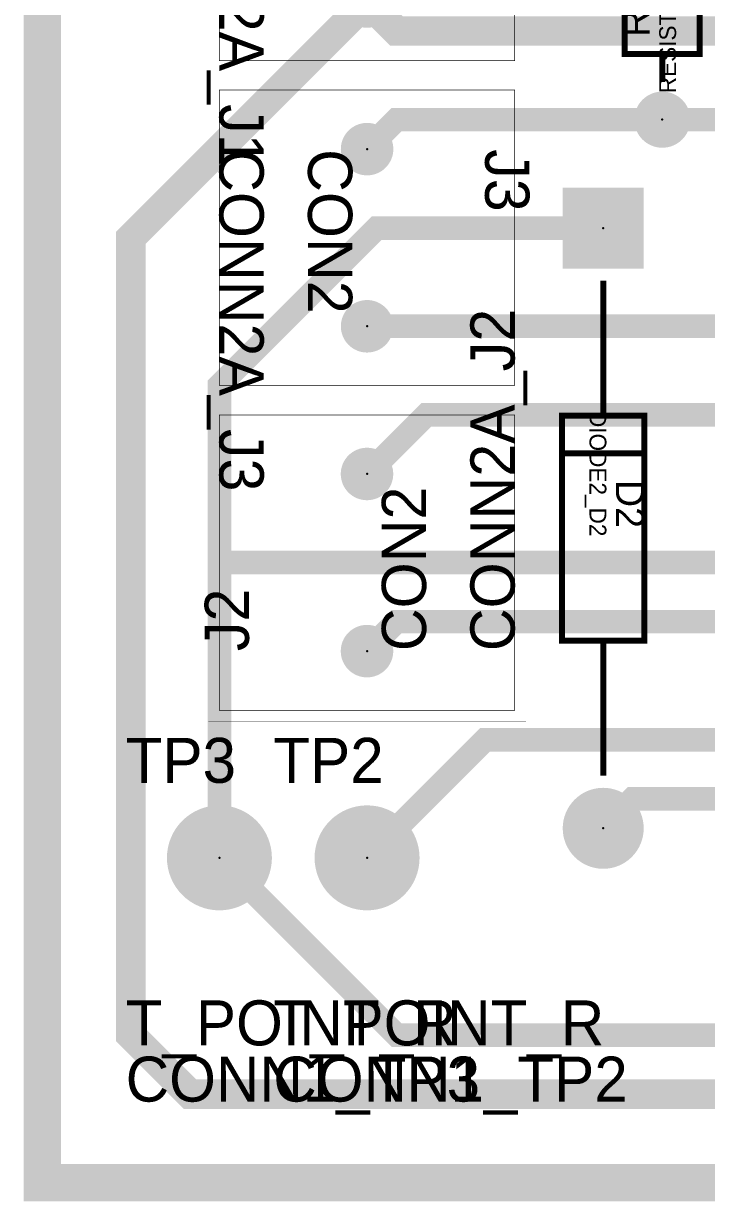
# Model space of a CAD drawing. Extents: x -2.66 to 3.73, y -1.66 to 7.98.
# Drawn here: x -2.663 to -1.752, y 4.424 to 5.994 of the extents above; entities that cross this region are included whole.
import ezdxf

# ---------------------------------------------------------------- set-up
doc = ezdxf.new("R2010")
doc.units = 0
doc.header["$MEASUREMENT"] = 0
doc.layers.get('0').update_dxf_attribs({"color": 1, "linetype": 'CONTINUOUS'})
for name, color, linetype in [('ASYBOT', 7, 'CONTINUOUS'), ('ASYTOP', 6, 'CONTINUOUS'), ('BOARD_OUTLINE', 7, 'CONTINUOUS'), ('BOTTOM', 3, 'CONTINUOUS'), ('COMPONENTS_TOP', 1, 'CONTINUOUS'), ('DRILL', 1, 'CONTINUOUS'), ('DRLDWG', 8, 'CONTINUOUS'), ('GND', 4, 'CONTINUOUS'), ('INNER1', 8, 'CONTINUOUS'), ('INNER10', 1, 'CONTINUOUS'), ('INNER11', 2, 'CONTINUOUS'), ('INNER12', 3, 'CONTINUOUS'), ('INNER2', 1, 'CONTINUOUS'), ('INNER3', 2, 'CONTINUOUS'), ('INNER4', 3, 'CONTINUOUS'), ('INNER5', 4, 'CONTINUOUS'), ('INNER6', 5, 'CONTINUOUS'), ('INNER7', 6, 'CONTINUOUS'), ('INNER8', 7, 'CONTINUOUS'), ('INNER9', 8, 'CONTINUOUS'), ('OBS_ASYTOP', 6, 'CONTINUOUS'), ('OBS_DRILL', 1, 'CONTINUOUS'), ('OBS_GLOBAL_LAYER', 1, 'CONTINUOUS'), ('OBS_SSTOP', 4, 'CONTINUOUS'), ('OBS_TOP', 2, 'CONTINUOUS'), ('PADSTACKS', 1, 'CONTINUOUS'), ('POWER', 7, 'CONTINUOUS'), ('SMBOT', 1, 'CONTINUOUS'), ('SMTOP', 8, 'CONTINUOUS'), ('SSTOP', 4, 'CONTINUOUS'), ('TOP', 2, 'CONTINUOUS')]:
    doc.layers.add(name, color=color, linetype=linetype)

# ---------------------------------------------------------------- blocks, each defined once
blk = doc.blocks.new('PADSTACK_TM_DIODE_LLB_PAD26')
blk.add_point((0, 0))
at = {"layer": 'ASYBOT', "const_width": 0.044}
blk.add_lwpolyline([(-0.022, 0, 1), (0.022, 0, 1)], format="xyb", close=True, dxfattribs=at)
at = {"layer": 'ASYTOP', "const_width": 0.044}
blk.add_lwpolyline([(-0.022, 0, 1), (0.022, 0, 1)], format="xyb", close=True, dxfattribs=at)
at = {"layer": 'BOTTOM', "const_width": 0.044}
blk.add_lwpolyline([(-0.022, 0, 1), (0.022, 0, 1)], format="xyb", close=True, dxfattribs=at)
at = {"layer": 'DRILL', "const_width": 0.0335}
blk.add_lwpolyline([(-0.0168, 0, 1), (0.0168, 0, 1)], format="xyb", close=True, dxfattribs=at)
at = {"layer": 'DRLDWG', "const_width": 0.0335}
blk.add_lwpolyline([(-0.0168, 0, 1), (0.0168, 0, 1)], format="xyb", close=True, dxfattribs=at)
at = {"layer": 'GND', "const_width": 0.054}
blk.add_lwpolyline([(-0.027, 0, 1), (0.027, 0, 1)], format="xyb", close=True, dxfattribs=at)
at = {"layer": 'INNER1', "const_width": 0.044}
blk.add_lwpolyline([(-0.022, 0, 1), (0.022, 0, 1)], format="xyb", close=True, dxfattribs=at)
at = {"layer": 'INNER10', "const_width": 0.044}
blk.add_lwpolyline([(-0.022, 0, 1), (0.022, 0, 1)], format="xyb", close=True, dxfattribs=at)
at = {"layer": 'INNER11', "const_width": 0.044}
blk.add_lwpolyline([(-0.022, 0, 1), (0.022, 0, 1)], format="xyb", close=True, dxfattribs=at)
at = {"layer": 'INNER12', "const_width": 0.044}
blk.add_lwpolyline([(-0.022, 0, 1), (0.022, 0, 1)], format="xyb", close=True, dxfattribs=at)
at = {"layer": 'INNER2', "const_width": 0.044}
blk.add_lwpolyline([(-0.022, 0, 1), (0.022, 0, 1)], format="xyb", close=True, dxfattribs=at)
at = {"layer": 'INNER3', "const_width": 0.044}
blk.add_lwpolyline([(-0.022, 0, 1), (0.022, 0, 1)], format="xyb", close=True, dxfattribs=at)
at = {"layer": 'INNER4', "const_width": 0.044}
blk.add_lwpolyline([(-0.022, 0, 1), (0.022, 0, 1)], format="xyb", close=True, dxfattribs=at)
at = {"layer": 'INNER5', "const_width": 0.044}
blk.add_lwpolyline([(-0.022, 0, 1), (0.022, 0, 1)], format="xyb", close=True, dxfattribs=at)
at = {"layer": 'INNER6', "const_width": 0.044}
blk.add_lwpolyline([(-0.022, 0, 1), (0.022, 0, 1)], format="xyb", close=True, dxfattribs=at)
at = {"layer": 'INNER7', "const_width": 0.044}
blk.add_lwpolyline([(-0.022, 0, 1), (0.022, 0, 1)], format="xyb", close=True, dxfattribs=at)
at = {"layer": 'INNER8', "const_width": 0.044}
blk.add_lwpolyline([(-0.022, 0, 1), (0.022, 0, 1)], format="xyb", close=True, dxfattribs=at)
at = {"layer": 'INNER9', "const_width": 0.044}
blk.add_lwpolyline([(-0.022, 0, 1), (0.022, 0, 1)], format="xyb", close=True, dxfattribs=at)
at = {"layer": 'POWER', "const_width": 0.054}
blk.add_lwpolyline([(-0.027, 0, 1), (0.027, 0, 1)], format="xyb", close=True, dxfattribs=at)
at = {"layer": 'SMBOT', "const_width": 0.044}
blk.add_lwpolyline([(-0.022, 0, 1), (0.022, 0, 1)], format="xyb", close=True, dxfattribs=at)
at = {"layer": 'SMTOP', "const_width": 0.044}
blk.add_lwpolyline([(-0.022, 0, 1), (0.022, 0, 1)], format="xyb", close=True, dxfattribs=at)
at = {"layer": 'TOP', "const_width": 0.044}
blk.add_lwpolyline([(-0.022, 0, 1), (0.022, 0, 1)], format="xyb", close=True, dxfattribs=at)
blk = doc.blocks.new('PADSTACK_TM_DIODE_LLB_PAD25')
blk.add_point((0, 0))
at = {"layer": 'ASYBOT', "const_width": 0.088}
blk.add_lwpolyline([(-0.044, 0), (0.044, 0)], dxfattribs=at)
at = {"layer": 'ASYTOP', "const_width": 0.088}
blk.add_lwpolyline([(-0.044, 0), (0.044, 0)], dxfattribs=at)
at = {"layer": 'BOTTOM', "const_width": 0.088}
blk.add_lwpolyline([(-0.044, 0), (0.044, 0)], dxfattribs=at)
at = {"layer": 'DRILL', "const_width": 0.0335}
blk.add_lwpolyline([(-0.0168, 0, 1), (0.0168, 0, 1)], format="xyb", close=True, dxfattribs=at)
at = {"layer": 'DRLDWG', "const_width": 0.0335}
blk.add_lwpolyline([(-0.0168, 0, 1), (0.0168, 0, 1)], format="xyb", close=True, dxfattribs=at)
at = {"layer": 'GND', "const_width": 0.108}
blk.add_lwpolyline([(-0.054, 0), (0.054, 0)], dxfattribs=at)
at = {"layer": 'INNER1', "const_width": 0.088}
blk.add_lwpolyline([(-0.044, 0), (0.044, 0)], dxfattribs=at)
at = {"layer": 'INNER10', "const_width": 0.088}
blk.add_lwpolyline([(-0.044, 0), (0.044, 0)], dxfattribs=at)
at = {"layer": 'INNER11', "const_width": 0.088}
blk.add_lwpolyline([(-0.044, 0), (0.044, 0)], dxfattribs=at)
at = {"layer": 'INNER12', "const_width": 0.088}
blk.add_lwpolyline([(-0.044, 0), (0.044, 0)], dxfattribs=at)
at = {"layer": 'INNER2', "const_width": 0.088}
blk.add_lwpolyline([(-0.044, 0), (0.044, 0)], dxfattribs=at)
at = {"layer": 'INNER3', "const_width": 0.088}
blk.add_lwpolyline([(-0.044, 0), (0.044, 0)], dxfattribs=at)
at = {"layer": 'INNER4', "const_width": 0.088}
blk.add_lwpolyline([(-0.044, 0), (0.044, 0)], dxfattribs=at)
at = {"layer": 'INNER5', "const_width": 0.088}
blk.add_lwpolyline([(-0.044, 0), (0.044, 0)], dxfattribs=at)
at = {"layer": 'INNER6', "const_width": 0.088}
blk.add_lwpolyline([(-0.044, 0), (0.044, 0)], dxfattribs=at)
at = {"layer": 'INNER7', "const_width": 0.088}
blk.add_lwpolyline([(-0.044, 0), (0.044, 0)], dxfattribs=at)
at = {"layer": 'INNER8', "const_width": 0.088}
blk.add_lwpolyline([(-0.044, 0), (0.044, 0)], dxfattribs=at)
at = {"layer": 'INNER9', "const_width": 0.088}
blk.add_lwpolyline([(-0.044, 0), (0.044, 0)], dxfattribs=at)
at = {"layer": 'POWER', "const_width": 0.108}
blk.add_lwpolyline([(-0.054, 0), (0.054, 0)], dxfattribs=at)
at = {"layer": 'SMBOT', "const_width": 0.088}
blk.add_lwpolyline([(-0.044, 0), (0.044, 0)], dxfattribs=at)
at = {"layer": 'SMTOP', "const_width": 0.088}
blk.add_lwpolyline([(-0.044, 0), (0.044, 0)], dxfattribs=at)
at = {"layer": 'TOP', "const_width": 0.088}
blk.add_lwpolyline([(-0.044, 0), (0.044, 0)], dxfattribs=at)
blk = doc.blocks.new('FOOTPRINT_DIODE2_D2')
at = {"layer": 'PADSTACKS'}
for name, p in [('PADSTACK_TM_DIODE_LLB_PAD25', (-0.8, 0)), ('PADSTACK_TM_DIODE_LLB_PAD26', (0, 0))]:
    blk.add_blockref(name, p, dxfattribs=at)
blk = doc.blocks.new('PADSTACK_T1')
blk.add_point((0, 0))
at = {"layer": 'BOTTOM', "const_width": 0.031}
blk.add_lwpolyline([(-0.0155, 0, 1), (0.0155, 0, 1)], format="xyb", close=True, dxfattribs=at)
at = {"layer": 'DRILL', "const_width": 0.019}
blk.add_lwpolyline([(-0.0095, 0, 1), (0.0095, 0, 1)], format="xyb", close=True, dxfattribs=at)
at = {"layer": 'DRLDWG', "const_width": 0.019}
blk.add_lwpolyline([(-0.0095, 0, 1), (0.0095, 0, 1)], format="xyb", close=True, dxfattribs=at)
at = {"layer": 'GND', "const_width": 0.035}
blk.add_lwpolyline([(-0.0175, 0, 1), (0.0175, 0, 1)], format="xyb", close=True, dxfattribs=at)
at = {"layer": 'INNER1', "const_width": 0.031}
blk.add_lwpolyline([(-0.0155, 0, 1), (0.0155, 0, 1)], format="xyb", close=True, dxfattribs=at)
at = {"layer": 'INNER10', "const_width": 0.031}
blk.add_lwpolyline([(-0.0155, 0, 1), (0.0155, 0, 1)], format="xyb", close=True, dxfattribs=at)
at = {"layer": 'INNER11', "const_width": 0.031}
blk.add_lwpolyline([(-0.0155, 0, 1), (0.0155, 0, 1)], format="xyb", close=True, dxfattribs=at)
at = {"layer": 'INNER12', "const_width": 0.031}
blk.add_lwpolyline([(-0.0155, 0, 1), (0.0155, 0, 1)], format="xyb", close=True, dxfattribs=at)
at = {"layer": 'INNER2', "const_width": 0.031}
blk.add_lwpolyline([(-0.0155, 0, 1), (0.0155, 0, 1)], format="xyb", close=True, dxfattribs=at)
at = {"layer": 'INNER3', "const_width": 0.031}
blk.add_lwpolyline([(-0.0155, 0, 1), (0.0155, 0, 1)], format="xyb", close=True, dxfattribs=at)
at = {"layer": 'INNER4', "const_width": 0.031}
blk.add_lwpolyline([(-0.0155, 0, 1), (0.0155, 0, 1)], format="xyb", close=True, dxfattribs=at)
at = {"layer": 'INNER5', "const_width": 0.031}
blk.add_lwpolyline([(-0.0155, 0, 1), (0.0155, 0, 1)], format="xyb", close=True, dxfattribs=at)
at = {"layer": 'INNER6', "const_width": 0.031}
blk.add_lwpolyline([(-0.0155, 0, 1), (0.0155, 0, 1)], format="xyb", close=True, dxfattribs=at)
at = {"layer": 'INNER7', "const_width": 0.031}
blk.add_lwpolyline([(-0.0155, 0, 1), (0.0155, 0, 1)], format="xyb", close=True, dxfattribs=at)
at = {"layer": 'INNER8', "const_width": 0.031}
blk.add_lwpolyline([(-0.0155, 0, 1), (0.0155, 0, 1)], format="xyb", close=True, dxfattribs=at)
at = {"layer": 'INNER9', "const_width": 0.031}
blk.add_lwpolyline([(-0.0155, 0, 1), (0.0155, 0, 1)], format="xyb", close=True, dxfattribs=at)
at = {"layer": 'POWER', "const_width": 0.035}
blk.add_lwpolyline([(-0.0175, 0, 1), (0.0175, 0, 1)], format="xyb", close=True, dxfattribs=at)
at = {"layer": 'SMBOT', "const_width": 0.0335}
blk.add_lwpolyline([(-0.0167, 0, 1), (0.0167, 0, 1)], format="xyb", close=True, dxfattribs=at)
at = {"layer": 'SMTOP', "const_width": 0.0335}
blk.add_lwpolyline([(-0.0167, 0, 1), (0.0167, 0, 1)], format="xyb", close=True, dxfattribs=at)
at = {"layer": 'TOP', "const_width": 0.031}
blk.add_lwpolyline([(-0.0155, 0, 1), (0.0155, 0, 1)], format="xyb", close=True, dxfattribs=at)
blk = doc.blocks.new('FOOTPRINT_CONN2A_J1')
at = {"layer": 'PADSTACKS'}
for p in [(0, 0.1969), (0.2362, 0.1969)]:
    blk.add_blockref('PADSTACK_T1', p, dxfattribs=at)
blk = doc.blocks.new('FOOTPRINT_CONN2A_J3')
at = {"layer": 'PADSTACKS'}
for p in [(0, 0.1969), (0.2362, 0.1969)]:
    blk.add_blockref('PADSTACK_T1', p, dxfattribs=at)
blk = doc.blocks.new('FOOTPRINT_CONN2A_J2')
at = {"layer": 'PADSTACKS'}
for p in [(0, 0.1969), (0.2362, 0.1969)]:
    blk.add_blockref('PADSTACK_T1', p, dxfattribs=at)
blk = doc.blocks.new('PADSTACK_TM_AXIAL_LLB_PAD1')
blk.add_point((0, 0))
at = {"layer": 'ASYBOT', "const_width": 0.0275}
blk.add_lwpolyline([(-0.0137, 0, 1), (0.0137, 0, 1)], format="xyb", close=True, dxfattribs=at)
at = {"layer": 'ASYTOP', "const_width": 0.0275}
blk.add_lwpolyline([(-0.0137, 0, 1), (0.0137, 0, 1)], format="xyb", close=True, dxfattribs=at)
at = {"layer": 'BOTTOM', "const_width": 0.0275}
blk.add_lwpolyline([(-0.0137, 0, 1), (0.0137, 0, 1)], format="xyb", close=True, dxfattribs=at)
at = {"layer": 'DRILL', "const_width": 0.017}
blk.add_lwpolyline([(-0.0085, 0, 1), (0.0085, 0, 1)], format="xyb", close=True, dxfattribs=at)
at = {"layer": 'DRLDWG', "const_width": 0.017}
blk.add_lwpolyline([(-0.0085, 0, 1), (0.0085, 0, 1)], format="xyb", close=True, dxfattribs=at)
at = {"layer": 'GND', "const_width": 0.0375}
blk.add_lwpolyline([(-0.0187, 0, 1), (0.0187, 0, 1)], format="xyb", close=True, dxfattribs=at)
at = {"layer": 'INNER1', "const_width": 0.0275}
blk.add_lwpolyline([(-0.0137, 0, 1), (0.0137, 0, 1)], format="xyb", close=True, dxfattribs=at)
at = {"layer": 'INNER10', "const_width": 0.0275}
blk.add_lwpolyline([(-0.0137, 0, 1), (0.0137, 0, 1)], format="xyb", close=True, dxfattribs=at)
at = {"layer": 'INNER11', "const_width": 0.0275}
blk.add_lwpolyline([(-0.0137, 0, 1), (0.0137, 0, 1)], format="xyb", close=True, dxfattribs=at)
at = {"layer": 'INNER12', "const_width": 0.0275}
blk.add_lwpolyline([(-0.0137, 0, 1), (0.0137, 0, 1)], format="xyb", close=True, dxfattribs=at)
at = {"layer": 'INNER2', "const_width": 0.0275}
blk.add_lwpolyline([(-0.0137, 0, 1), (0.0137, 0, 1)], format="xyb", close=True, dxfattribs=at)
at = {"layer": 'INNER3', "const_width": 0.0275}
blk.add_lwpolyline([(-0.0137, 0, 1), (0.0137, 0, 1)], format="xyb", close=True, dxfattribs=at)
at = {"layer": 'INNER4', "const_width": 0.0275}
blk.add_lwpolyline([(-0.0137, 0, 1), (0.0137, 0, 1)], format="xyb", close=True, dxfattribs=at)
at = {"layer": 'INNER5', "const_width": 0.0275}
blk.add_lwpolyline([(-0.0137, 0, 1), (0.0137, 0, 1)], format="xyb", close=True, dxfattribs=at)
at = {"layer": 'INNER6', "const_width": 0.0275}
blk.add_lwpolyline([(-0.0137, 0, 1), (0.0137, 0, 1)], format="xyb", close=True, dxfattribs=at)
at = {"layer": 'INNER7', "const_width": 0.0275}
blk.add_lwpolyline([(-0.0137, 0, 1), (0.0137, 0, 1)], format="xyb", close=True, dxfattribs=at)
at = {"layer": 'INNER8', "const_width": 0.0275}
blk.add_lwpolyline([(-0.0137, 0, 1), (0.0137, 0, 1)], format="xyb", close=True, dxfattribs=at)
at = {"layer": 'INNER9', "const_width": 0.0275}
blk.add_lwpolyline([(-0.0137, 0, 1), (0.0137, 0, 1)], format="xyb", close=True, dxfattribs=at)
at = {"layer": 'POWER', "const_width": 0.0375}
blk.add_lwpolyline([(-0.0187, 0, 1), (0.0187, 0, 1)], format="xyb", close=True, dxfattribs=at)
at = {"layer": 'SMBOT', "const_width": 0.0275}
blk.add_lwpolyline([(-0.0137, 0, 1), (0.0137, 0, 1)], format="xyb", close=True, dxfattribs=at)
at = {"layer": 'SMTOP', "const_width": 0.0275}
blk.add_lwpolyline([(-0.0137, 0, 1), (0.0137, 0, 1)], format="xyb", close=True, dxfattribs=at)
at = {"layer": 'TOP', "const_width": 0.0275}
blk.add_lwpolyline([(-0.0137, 0, 1), (0.0137, 0, 1)], format="xyb", close=True, dxfattribs=at)
blk = doc.blocks.new('FOOTPRINT_RESISTOR_R12')
at = {"layer": 'PADSTACKS'}
for p in [(0, 0), (0.35, 0)]:
    blk.add_blockref('PADSTACK_TM_AXIAL_LLB_PAD1', p, dxfattribs=at)
blk = doc.blocks.new('PADSTACK_100R110')
blk.add_point((0, 0))
at = {"layer": 'BOTTOM', "const_width": 0.05}
blk.add_lwpolyline([(-0.025, 0, 1), (0.025, 0, 1)], format="xyb", close=True, dxfattribs=at)
at = {"layer": 'DRILL', "const_width": 0.055}
blk.add_lwpolyline([(-0.0275, 0, 1), (0.0275, 0, 1)], format="xyb", close=True, dxfattribs=at)
at = {"layer": 'DRLDWG', "const_width": 0.055}
blk.add_lwpolyline([(-0.0275, 0, 1), (0.0275, 0, 1)], format="xyb", close=True, dxfattribs=at)
at = {"layer": 'GND', "const_width": 0.07}
blk.add_lwpolyline([(-0.035, 0, 1), (0.035, 0, 1)], format="xyb", close=True, dxfattribs=at)
at = {"layer": 'INNER1', "const_width": 0.05}
blk.add_lwpolyline([(-0.025, 0, 1), (0.025, 0, 1)], format="xyb", close=True, dxfattribs=at)
at = {"layer": 'INNER10', "const_width": 0.05}
blk.add_lwpolyline([(-0.025, 0, 1), (0.025, 0, 1)], format="xyb", close=True, dxfattribs=at)
at = {"layer": 'INNER11', "const_width": 0.05}
blk.add_lwpolyline([(-0.025, 0, 1), (0.025, 0, 1)], format="xyb", close=True, dxfattribs=at)
at = {"layer": 'INNER12', "const_width": 0.05}
blk.add_lwpolyline([(-0.025, 0, 1), (0.025, 0, 1)], format="xyb", close=True, dxfattribs=at)
at = {"layer": 'INNER2', "const_width": 0.05}
blk.add_lwpolyline([(-0.025, 0, 1), (0.025, 0, 1)], format="xyb", close=True, dxfattribs=at)
at = {"layer": 'INNER3', "const_width": 0.05}
blk.add_lwpolyline([(-0.025, 0, 1), (0.025, 0, 1)], format="xyb", close=True, dxfattribs=at)
at = {"layer": 'INNER4', "const_width": 0.05}
blk.add_lwpolyline([(-0.025, 0, 1), (0.025, 0, 1)], format="xyb", close=True, dxfattribs=at)
at = {"layer": 'INNER5', "const_width": 0.05}
blk.add_lwpolyline([(-0.025, 0, 1), (0.025, 0, 1)], format="xyb", close=True, dxfattribs=at)
at = {"layer": 'INNER6', "const_width": 0.05}
blk.add_lwpolyline([(-0.025, 0, 1), (0.025, 0, 1)], format="xyb", close=True, dxfattribs=at)
at = {"layer": 'INNER7', "const_width": 0.05}
blk.add_lwpolyline([(-0.025, 0, 1), (0.025, 0, 1)], format="xyb", close=True, dxfattribs=at)
at = {"layer": 'INNER8', "const_width": 0.05}
blk.add_lwpolyline([(-0.025, 0, 1), (0.025, 0, 1)], format="xyb", close=True, dxfattribs=at)
at = {"layer": 'INNER9', "const_width": 0.05}
blk.add_lwpolyline([(-0.025, 0, 1), (0.025, 0, 1)], format="xyb", close=True, dxfattribs=at)
at = {"layer": 'POWER', "const_width": 0.07}
blk.add_lwpolyline([(-0.035, 0, 1), (0.035, 0, 1)], format="xyb", close=True, dxfattribs=at)
at = {"layer": 'SMBOT', "const_width": 0.0525}
blk.add_lwpolyline([(-0.0262, 0, 1), (0.0262, 0, 1)], format="xyb", close=True, dxfattribs=at)
at = {"layer": 'SMTOP', "const_width": 0.0525}
blk.add_lwpolyline([(-0.0262, 0, 1), (0.0262, 0, 1)], format="xyb", close=True, dxfattribs=at)
at = {"layer": 'TOP', "const_width": 0.055}
blk.add_lwpolyline([(-0.0275, 0, 1), (0.0275, 0, 1)], format="xyb", close=True, dxfattribs=at)
blk = doc.blocks.new('FOOTPRINT_CONN1_TP3')
at = {"layer": 'PADSTACKS'}
blk.add_blockref('PADSTACK_100R110', (0, 0), dxfattribs=at)
blk = doc.blocks.new('FOOTPRINT_CONN1_TP2')
at = {"layer": 'PADSTACKS'}
blk.add_blockref('PADSTACK_100R110', (0, 0), dxfattribs=at)

msp = doc.modelspace()

# ---------------------------------------------------------------- linework, layer by layer
at = {"layer": 'BOARD_OUTLINE', "const_width": 0.05}
msp.add_lwpolyline([(-2.5591, 4.4488), (-2.6378, 4.4488), (-2.6378, 7.9528), (0.3937, 7.9528), (0.3937, 4.4488), (-2.5591, 4.4488)], dxfattribs=at)
at = {"layer": 'BOTTOM'}
for points, const_width in [([(-2.2047, 6.0236), (-2.1654, 5.9843), (-1.6504, 5.9843), (-1.5717, 6.063), (-1.2205, 6.063)], 0.0394), ([(-2.2047, 6.0236), (-2.5197, 5.7087), (-2.5197, 4.6457), (-2.4409, 4.5669), (-0.1181, 4.5669), (-0.0394, 4.6457), (-0.0394, 4.8819)], 0.0394), ([(-1.811, 5.8661), (-2.1654, 5.8661), (-2.2047, 5.8268)], 0.0315), ([(-1.811, 5.8661), (-1.6098, 5.8661)], 0.0315), ([(-1.8898, 5.7213), (-2.1921, 5.7213), (-2.4016, 5.5118), (-2.4016, 4.8819)], 0.0315), ([(-2.2047, 5.5906), (-1.4961, 5.5906), (-1.4173, 5.5118), (-0.9449, 5.5118), (-0.9449, 5.5906)], 0.0315), ([(-2.2047, 5.3937), (-2.126, 5.4724), (-1.5748, 5.4724), (-1.4961, 5.3937), (-1.0236, 5.3937)], 0.0315), ([(-2.4016, 4.8819), (-2.4016, 5.2756), (-1.7323, 5.2756), (-1.6142, 5.3937)], 0.0315), ([(-1.6535, 5.1968), (-2.1654, 5.1968), (-2.2047, 5.1575)], 0.0315), ([(-2.2047, 4.8819), (-2.0472, 5.0394), (-1.1024, 5.0394), (-1.0236, 4.9606)], 0.0315), ([(-1.6142, 4.9606), (-1.8504, 4.9606), (-1.8898, 4.9213)], 0.0315), ([(-0.2394, 4.8819), (-0.4756, 4.6457), (-2.1654, 4.6457), (-2.4016, 4.8819)], 0.0315)]:
    msp.add_lwpolyline(points, dxfattribs=dict(at, const_width=const_width))
at = {"layer": 'OBS_ASYTOP', "const_width": 0.008}
for points in [[(-1.761, 6.1286), (-1.761, 5.9536), (-1.761, 5.9536), (-1.861, 5.9536), (-1.861, 6.1286), (-1.761, 6.1286)], [(-1.811, 5.9161), (-1.811, 5.9536)], [(-1.8898, 5.4713), (-1.8898, 5.6513)], [(-1.9448, 5.4713), (-1.8348, 5.4713), (-1.8348, 5.1713), (-1.9448, 5.1713), (-1.9448, 5.4713)], [(-1.8348, 5.4213), (-1.9448, 5.4213)], [(-1.8898, 5.1713), (-1.8898, 4.9913)]]:
    msp.add_lwpolyline(points, dxfattribs=at)
at = {"layer": 'OBS_DRILL', "const_width": 0.00000394}
for points in [[(-2.4166, 6.3536), (-1.9929, 6.3536), (-1.9929, 5.9299), (-2.4166, 5.9299), (-2.4166, 6.3536)], [(-2.4166, 5.9205), (-1.9929, 5.9205), (-1.9929, 5.4968), (-2.4166, 5.4968), (-2.4166, 5.9205)], [(-1.9929, 5.0637), (-2.4166, 5.0637), (-2.4166, 5.4874), (-1.9929, 5.4874), (-1.9929, 5.0637)]]:
    msp.add_lwpolyline(points, close=True, dxfattribs=at)
at = {"layer": 'OBS_GLOBAL_LAYER', "const_width": 0.00000394}
for points in [[(-1.757, 5.8236), (-1.757, 6.2586), (-1.865, 6.2586), (-1.865, 5.8236), (-1.757, 5.8236)], [(-1.9488, 5.7803), (-1.9488, 4.8623), (-1.8308, 4.8623), (-1.8308, 5.7803), (-1.9488, 5.7803)], [(-2.4716, 4.8119), (-2.4716, 4.9519), (-2.3316, 4.9519), (-2.3316, 4.8119), (-2.4716, 4.8119)], [(-2.2747, 4.8119), (-2.2747, 4.9519), (-2.1347, 4.9519), (-2.1347, 4.8119), (-2.2747, 4.8119)]]:
    msp.add_lwpolyline(points, close=True, dxfattribs=at)
at = {"layer": 'OBS_SSTOP', "const_width": 0.008}
for points in [[(-1.761, 6.1286), (-1.761, 5.9536), (-1.761, 5.9536), (-1.861, 5.9536), (-1.861, 6.1286), (-1.761, 6.1286)], [(-1.811, 5.9161), (-1.811, 5.9536)], [(-1.8898, 5.4713), (-1.8898, 5.6513)], [(-1.9448, 5.4713), (-1.8348, 5.4713), (-1.8348, 5.1713), (-1.9448, 5.1713), (-1.9448, 5.4713)], [(-1.8348, 5.4213), (-1.9448, 5.4213)], [(-1.8898, 5.1713), (-1.8898, 4.9913)]]:
    msp.add_lwpolyline(points, dxfattribs=at)
at = {"layer": 'OBS_TOP', "const_width": 0.001}
for points in [[(-2.0079, 5.9449), (-2.4016, 5.9449), (-2.4016, 6.3386), (-2.0079, 6.3386), (-2.0079, 5.9449)], [(-2.0079, 5.5118), (-2.4016, 5.5118), (-2.4016, 5.9055), (-2.0079, 5.9055), (-2.0079, 5.5118)], [(-2.4016, 5.4724), (-2.0079, 5.4724), (-2.0079, 5.0787), (-2.4016, 5.0787), (-2.4016, 5.4724)]]:
    msp.add_lwpolyline(points, dxfattribs=at)

# ---------------------------------------------------------------- block references
at = {"layer": 'COMPONENTS_TOP'}
ref = msp.add_blockref('FOOTPRINT_CONN2A_J1', (-2.4016, 6.2598), dxfattribs=dict(at, rotation=270))
ref.add_attrib('SYM_NAME', 'CONN2A_J1', (-2.4016, 6.2598), dxfattribs={"layer": 'ASYTOP', "height": 0.05905, "rotation": 270})
ref.add_attrib('PACK_NAME', 'CON2', (-2.2835, 6.2598), dxfattribs={"layer": 'ASYTOP', "height": 0.05905, "rotation": 270})
ref.add_attrib('COMP_NAME', 'J1', (-2.0473, 6.2598), dxfattribs={"layer": 'ASYTOP', "height": 0.05905, "rotation": 270})
ref = msp.add_blockref('FOOTPRINT_RESISTOR_R12', (-1.811, 5.8661), dxfattribs=dict(at, rotation=90))
ref.add_attrib('COMP_NAME', 'R12', (-1.8279, 5.9766), dxfattribs={"layer": 'ASYTOP', "height": 0.0375, "rotation": 90})
ref.add_attrib('SYM_NAME', 'RESISTOR_R12', (-1.7926, 5.9014), dxfattribs={"layer": 'ASYTOP', "height": 0.0225, "rotation": 90})
ref = msp.add_blockref('FOOTPRINT_CONN2A_J3', (-2.4016, 5.8268), dxfattribs=dict(at, rotation=270))
ref.add_attrib('SYM_NAME', 'CONN2A_J3', (-2.4016, 5.8268), dxfattribs={"layer": 'ASYTOP', "height": 0.05905, "rotation": 270})
ref.add_attrib('PACK_NAME', 'CON2', (-2.2835, 5.8268), dxfattribs={"layer": 'ASYTOP', "height": 0.05905, "rotation": 270})
ref.add_attrib('COMP_NAME', 'J3', (-2.0473, 5.8268), dxfattribs={"layer": 'ASYTOP', "height": 0.05905, "rotation": 270})
ref = msp.add_blockref('FOOTPRINT_DIODE2_D2', (-1.8898, 4.9213), dxfattribs=dict(at, rotation=270))
ref.add_attrib('SYM_NAME', 'DIODE2_D2', (-1.9081, 5.4777), dxfattribs={"layer": 'ASYTOP', "height": 0.0225, "rotation": 270})
ref.add_attrib('COMP_NAME', 'D2', (-1.8729, 5.3858), dxfattribs={"layer": 'ASYTOP', "height": 0.0375, "rotation": 270})
ref = msp.add_blockref('FOOTPRINT_CONN2A_J2', (-2.0079, 5.1575), dxfattribs=dict(at, rotation=90))
ref.add_attrib('SYM_NAME', 'CONN2A_J2', (-2.0079, 5.1575), dxfattribs={"layer": 'ASYTOP', "height": 0.05905, "rotation": 90})
ref.add_attrib('PACK_NAME', 'CON2', (-2.126, 5.1575), dxfattribs={"layer": 'ASYTOP', "height": 0.05905, "rotation": 90})
ref.add_attrib('COMP_NAME', 'J2', (-2.3622, 5.1575), dxfattribs={"layer": 'ASYTOP', "height": 0.05905, "rotation": 90})
ref = msp.add_blockref('FOOTPRINT_CONN1_TP3', (-2.4016, 4.8819), dxfattribs=at)
ref.add_attrib('COMP_NAME', 'TP3', (-2.5266, 4.9819), dxfattribs={"layer": 'SSTOP', "height": 0.06})
ref.add_attrib('PACK_NAME', 'T_POINT_R', (-2.5266, 4.6319), dxfattribs={"layer": 'ASYTOP', "height": 0.06})
ref.add_attrib('SYM_NAME', 'CONN1_TP3', (-2.5266, 4.5569), dxfattribs={"layer": 'ASYTOP', "height": 0.06})
ref = msp.add_blockref('FOOTPRINT_CONN1_TP2', (-2.2047, 4.8819), dxfattribs=at)
ref.add_attrib('COMP_NAME', 'TP2', (-2.3297, 4.9819), dxfattribs={"layer": 'SSTOP', "height": 0.06})
ref.add_attrib('PACK_NAME', 'T_POINT_R', (-2.3297, 4.6319), dxfattribs={"layer": 'ASYTOP', "height": 0.06})
ref.add_attrib('SYM_NAME', 'CONN1_TP2', (-2.3297, 4.5569), dxfattribs={"layer": 'ASYTOP', "height": 0.06})

doc.saveas('drawing.dxf')
